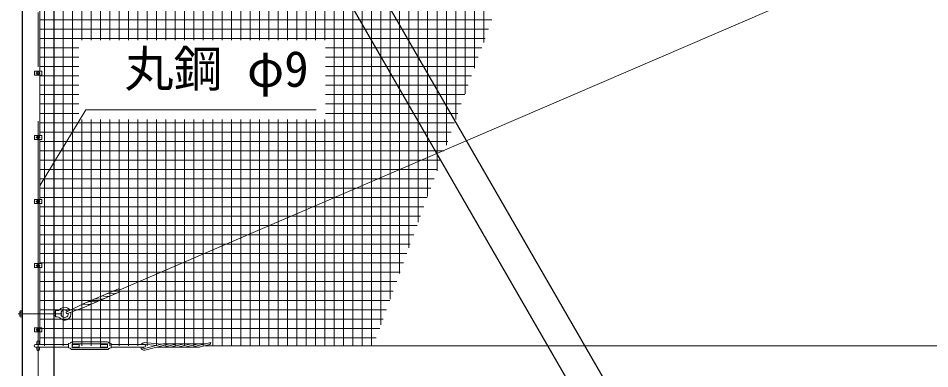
# Model space of a CAD drawing. Units: millimetres, scale not verified. Extents: x -14700 to 14700, y -10395 to 10395.
# Drawn here: x -11737 to -7471, y 835 to 2475 of the extents above; entities that cross this region are included whole.
import ezdxf
from ezdxf.enums import TextEntityAlignment as Align

# ---------------------------------------------------------------- set-up
doc = ezdxf.new("R2010")
doc.units = ezdxf.units.MM
doc.header["$LTSCALE"] = 40
doc.linetypes.add('USER1', pattern=[50.8, 31.75, -6.35, 6.35, -6.35])
for name, color, linetype, lineweight in [('0-1_D-STR1', 1, 'Continuous', 25), ('0-2_D-BMK', 2, 'USER1', 13), ('0-3_D-STR3', 3, 'Continuous', 13), ('0-A_D-STR-TXT', 7, 'Continuous', 13), ('0-B_D-STR2', 7, 'Continuous', 13)]:
    doc.layers.add(name, color=color, linetype=linetype, lineweight=lineweight)
doc.styles.add('ＭＳ ゴシック', font='')
doc.styles.get('ＭＳ ゴシック').set_extended_font_data('MS Gothic')

msp = doc.modelspace()

# ---------------------------------------------------------------- linework, layer by layer
at = {"layer": '0-1_D-STR1'}
msp.add_line((-8466.24, -429.67), (-11505.95, 4835.27), dxfattribs=at)
for points in [[(-11569.24, 5542.52), (-11719.24, 5542.52), (-11719.24, -1257.48), (-11569.24, -1257.48), (-11569.24, 4799.57)], [(-8316.24, -1257.48), (-8316.24, -389.48), (-11426.24, 4997.2)]]:
    msp.add_lwpolyline(points, dxfattribs=at)
at = {"layer": '0-2_D-BMK'}
for p, q in [((-11644.24, -1308.48), (-11644.24, 5593.52)), ((-11654.24, 2217.52), (-11634.24, 2217.52)), ((-11654.24, 1917.52), (-11634.24, 1917.52)), ((-11654.24, 1617.52), (-11634.24, 1617.52)), ((-11654.24, 1317.52), (-11634.24, 1317.52)), ((-11737.35, 1092.52), (-11532.84, 1092.52)), ((-11654.24, 1017.52), (-11634.24, 1017.52))]:
    msp.add_line(p, q, dxfattribs=at)
at = {"layer": '0-3_D-STR3'}
for p, q in [((-11265.09, 1202.36), (-2503.59, 4974.14)), ((-11635.74, 2227.02), (-11635.74, 2508.02)), ((-11661.44, 2227.02), (-11627.04, 2227.02)), ((-11661.44, 2227.02), (-11661.44, 2208.02)), ((-11650.74, 2221.27), (-11644.24, 2225.03)), ((-11650.74, 2213.77), (-11650.74, 2221.27)), ((-11644.24, 2225.03), (-11637.74, 2221.27)), ((-11637.74, 2221.27), (-11637.74, 2213.77)), ((-11627.04, 2227.02), (-11627.04, 2208.02)), ((-11661.44, 2208.02), (-11627.04, 2208.02)), ((-11644.24, 2210.02), (-11650.74, 2213.77)), ((-11637.74, 2213.77), (-11644.24, 2210.02)), ((-11635.74, 1927.02), (-11635.74, 2208.02)), ((-11661.44, 1927.02), (-11627.04, 1927.02)), ((-11661.44, 1927.02), (-11661.44, 1908.02)), ((-11650.74, 1921.27), (-11644.24, 1925.03)), ((-11650.74, 1913.77), (-11650.74, 1921.27)), ((-11644.24, 1925.03), (-11637.74, 1921.27)), ((-11637.74, 1921.27), (-11637.74, 1913.77)), ((-11627.04, 1927.02), (-11627.04, 1908.02)), ((-11661.44, 1908.02), (-11627.04, 1908.02)), ((-11644.24, 1910.02), (-11650.74, 1913.77)), ((-11637.74, 1913.77), (-11644.24, 1910.02)), ((-11635.74, 1627.02), (-11635.74, 1908.02)), ((-11661.44, 1627.02), (-11627.04, 1627.02)), ((-11661.44, 1627.02), (-11661.44, 1608.02)), ((-11650.74, 1621.27), (-11644.24, 1625.03)), ((-11650.74, 1613.77), (-11650.74, 1621.27)), ((-11644.24, 1625.03), (-11637.74, 1621.27)), ((-11637.74, 1621.27), (-11637.74, 1613.77)), ((-11627.04, 1627.02), (-11627.04, 1608.02)), ((-11661.44, 1608.02), (-11627.04, 1608.02)), ((-11644.24, 1610.02), (-11650.74, 1613.77)), ((-11637.74, 1613.77), (-11644.24, 1610.02)), ((-11635.74, 1327.02), (-11635.74, 1608.02)), ((-11661.44, 1327.02), (-11627.04, 1327.02)), ((-11661.44, 1327.02), (-11661.44, 1308.02)), ((-11650.74, 1321.27), (-11644.24, 1325.03)), ((-11644.24, 1325.03), (-11637.74, 1321.27)), ((-11627.04, 1327.02), (-11627.04, 1308.02)), ((-11661.44, 1308.02), (-11627.04, 1308.02)), ((-11650.74, 1313.77), (-11650.74, 1321.27)), ((-11644.24, 1310.02), (-11650.74, 1313.77)), ((-11637.74, 1313.77), (-11644.24, 1310.02)), ((-11637.74, 1321.27), (-11637.74, 1313.77)), ((-11635.74, 948.52), (-11635.74, 1308.02)), ((-11433.85, 1138.42), (-11268.52, 1209.6)), ((-11427.52, 1123.73), (-11262.19, 1194.9)), ((-11278.24, 1200.67), (-11263.7, 1198.96)), ((-11366.42, 1162.71), (-11351.27, 1160.93)), ((-11337.02, 1175.36), (-11321.88, 1173.58)), ((-11307.63, 1188.02), (-11292.48, 1186.24)), ((-11433.85, 1138.42), (-11510.08, 1101.8)), ((-11427.52, 1123.73), (-11506.52, 1093.53)), ((-11425.2, 1137.4), (-11410.05, 1135.62)), ((-11395.81, 1150.06), (-11380.66, 1148.28)), ((-11729.24, 1103.06), (-11729.24, 1082.06)), ((-11728.44, 1106.37), (-11719.24, 1106.37)), ((-11719.24, 1099.45), (-11728.44, 1099.45)), ((-11719.24, 1085.6), (-11728.44, 1085.6)), ((-11728.44, 1078.67), (-11719.24, 1078.67)), ((-11719.24, 1106.37), (-11719.24, 1078.67)), ((-11569.24, 1100.52), (-11562.24, 1100.52)), ((-11569.24, 1084.52), (-11562.24, 1084.52)), ((-11562.24, 1107.52), (-11562.24, 1077.52)), ((-11562.24, 1107.52), (-11554.69, 1107.03)), ((-11562.24, 1077.52), (-11554.69, 1078.01)), ((-11535.8, 1100.52), (-11535.8, 1084.52)), ((-11661.44, 1027.02), (-11627.04, 1027.02)), ((-11661.44, 1027.02), (-11661.44, 1008.02)), ((-11650.74, 1021.27), (-11644.24, 1025.03)), ((-11644.24, 1025.03), (-11637.74, 1021.27)), ((-11627.04, 1027.02), (-11627.04, 1008.02)), ((-11661.44, 1008.02), (-11627.04, 1008.02)), ((-11650.74, 1013.77), (-11650.74, 1021.27)), ((-11644.24, 1010.02), (-11650.74, 1013.77)), ((-11637.74, 1013.77), (-11644.24, 1010.02)), ((-11637.74, 1021.27), (-11637.74, 1013.77)), ((-11656.24, 948.52), (-11502.24, 948.52)), ((-11650.24, 959.52), (-11650.24, 948.52)), ((-11638.24, 959.52), (-11638.24, 948.52)), ((-11502.24, 952.52), (-11494.44, 954.19)), ((-11502.24, 932.52), (-11502.24, 952.52)), ((-11485.24, 935.02), (-11485.24, 950.02)), ((-11485.24, 948.52), (-11452.24, 948.52)), ((-11483.24, 960.52), (-11321.24, 960.52)), ((-11483.24, 952.02), (-11321.24, 952.02)), ((-11352.24, 936.52), (-11352.24, 948.52)), ((-11352.24, 948.52), (-11319.24, 948.52)), ((-11319.24, 935.02), (-11319.24, 950.02)), ((-11302.24, 948.52), (-11148.24, 948.52)), ((-11147.38, 949.88), (-11089.7, 943.89)), ((-11147.16, 957.9), (-11066.84, 949.56)), ((-11145.98, 929.94), (-11060.32, 951.18)), ((-11144.74, 922), (-11027.08, 951.18)), ((-10857.32, 952.06), (-11053.09, 952.06)), ((-11051.09, 936.98), (-10993.84, 951.18)), ((-11017.85, 936.98), (-10960.6, 951.18)), ((-10984.61, 936.98), (-10927.36, 951.18)), ((-10951.37, 936.98), (-10894.12, 951.18)), ((-10918.13, 936.98), (-10836.31, 957.27)), ((-10884.89, 936.98), (-10840.21, 948.06)), ((-10862.55, 942.52), (1155.76, 942.52)), ((-11656.24, 936.52), (-11502.24, 936.52)), ((-11650.24, 936.52), (-11650.24, 925.52)), ((-11638.24, 936.52), (-11638.24, 925.52)), ((-11502.24, 932.52), (-11494.44, 930.85)), ((-11483.24, 933.02), (-11321.24, 933.02)), ((-11483.24, 924.52), (-11321.24, 924.52)), ((-11352.24, 936.52), (-11319.24, 936.52)), ((-11302.24, 932.52), (-11310.04, 930.85)), ((-11302.24, 936.52), (-11148.24, 936.52)), ((-10891.17, 936.1), (-11087.89, 936.1))]:
    msp.add_line(p, q, dxfattribs=at)
for points in [[(-11485.24, 936.52), (-11452.24, 936.52), (-11452.24, 948.52)], [(-11302.24, 932.52), (-11302.24, 952.52), (-11310.04, 954.19)]]:
    msp.add_lwpolyline(points, dxfattribs=at)
for centre in [(-11644.24, 2217.52), (-11644.24, 1917.52), (-11644.24, 1617.52), (-11644.24, 1317.52), (-11644.24, 1017.52)]:
    msp.add_circle(centre, 6.25, dxfattribs=at)
for centre, radius, start, end in [((-11281.76, 1170.88), 30, 83.27089, 115.64169), ((-11368.95, 1157.65), 113.07, 19.23447, 27.34833), ((-11369.92, 1132.92), 30, 83.29125, 115.663), ((-11340.53, 1145.57), 30, 83.29125, 115.66315), ((-11347.76, 1190.72), 30, 263.2927, 293.29251), ((-11311.14, 1158.22), 30, 83.29125, 115.66205), ((-11318.37, 1203.38), 30, 263.29123, 293.29132), ((-11288.98, 1216.03), 30, 263.29123, 293.29132), ((-11553.78, 1121), 14, 266.2686, 319.66701), ((-11520.24, 1092.52), 30, 33.24564, 139.66701), ((-11520.24, 1092.52), 17.5, 38.73679, 152.79711), ((-11428.7, 1107.61), 30, 83.29269, 115.66315), ((-11399.31, 1120.26), 30, 83.29125, 115.66205), ((-11406.55, 1165.42), 30, 263.29123, 293.29132), ((-11377.15, 1178.07), 30, 263.29123, 293.29132), ((-11721.36, 1102.91), 7.88, 153.93467, 206.06533), ((-11698.87, 1092.52), 30.37, 166.82041, 193.17959), ((-11721.35, 1082.13), 7.89, 153.96929, 206.03071), ((-11553.78, 1064.04), 14, 40.33299, 93.7314), ((-11520.24, 1092.52), 30, 220.33299, 13.33767), ((-11520.24, 1092.52), 17.5, 207.20289, 7.84651), ((-11508.3, 1097.66), 4.5, 113.29335, 293.29335), ((-11656.24, 942.52), 6, 90, 270), ((-11644.24, 959.52), 6, 0, 180), ((-11495.28, 958.11), 4, 282.09925, 326.11888), ((-11483.24, 950.02), 10.5, 90, 146.11888), ((-11483.24, 950.02), 2, 90, 180), ((-11321.24, 950.02), 10.5, 33.88112, 90), ((-11321.24, 950.02), 2, 0, 90), ((-11309.2, 958.11), 4, 213.88112, 257.90075), ((-11146.36, 939.93), 18, 92.82496, 151.48944), ((-11146.36, 939.93), 10, 95.82544, 120.77566), ((-11148.24, 942.52), 6, 270, 90), ((-11053.09, 922.06), 30, 90, 103.92636), ((-11019.86, 922.06), 30, 90, 103.92636), ((-10986.62, 922.06), 30, 90, 103.92636), ((-10953.38, 922.06), 30, 90, 103.92636), ((-10920.14, 922.06), 30, 90, 103.92636), ((-10886.9, 922.06), 30, 90, 103.92636), ((-10903.58, 980.32), 71.11, 333.02173, 341.08588), ((-11644.24, 925.52), 6, 180, 0), ((-11495.28, 926.94), 4, 33.88112, 77.90075), ((-11483.24, 935.02), 10.5, 213.88112, 270), ((-11483.24, 935.02), 2, 180, 270), ((-11321.24, 935.02), 2, 270, 0), ((-11321.24, 935.02), 10.5, 270, 326.11888), ((-11309.2, 926.94), 4, 102.09925, 146.11888), ((-11146.36, 939.93), 18, 191.63319, 275.17572), ((-11146.36, 939.93), 10, 199.92759, 272.18972), ((-11058.31, 966.1), 30, 270, 283.92645), ((-11025.07, 966.1), 30, 270, 283.92645), ((-10991.83, 966.1), 30, 270, 283.92645), ((-10958.59, 966.1), 30, 270, 283.92645), ((-10925.35, 966.1), 30, 270, 283.92645), ((-10892.11, 966.1), 30, 270, 283.92645)]:
    msp.add_arc(centre, radius, start, end, dxfattribs=at)
at = {"layer": '0-A_D-STR-TXT'}
msp.add_lwpolyline([(-10342.97, 2047.12), (-11421.08, 2047.12), (-11634.7, 1693.84)], dxfattribs=at)
at = {"layer": '0-B_D-STR2'}
for p, q in [((-11614.81, 942.52), (-11614.81, 5442.52)), ((-11571.06, 942.52), (-11571.06, 5442.52)), ((-11527.31, 942.52), (-11527.31, 5442.52)), ((-11483.56, 942.52), (-11483.56, 5442.52)), ((-11439.81, 2371.8), (-11439.81, 5442.52)), ((-11396.06, 2371.8), (-11396.06, 5442.52)), ((-11352.31, 2371.8), (-11352.31, 5442.52)), ((-11308.56, 2371.8), (-11308.56, 5442.52)), ((-11264.81, 2371.8), (-11264.81, 5442.52)), ((-11221.06, 2371.8), (-11221.06, 5442.52)), ((-11177.31, 2371.8), (-11177.31, 5442.52)), ((-11133.56, 2371.8), (-11133.56, 5442.52)), ((-11089.81, 2371.8), (-11089.81, 5442.52)), ((-11046.06, 2371.8), (-11046.06, 5442.52)), ((-11002.31, 2371.8), (-11002.31, 5442.52)), ((-10958.56, 2371.8), (-10958.56, 5442.52)), ((-10914.81, 2371.8), (-10914.81, 5442.52)), ((-10871.06, 2371.8), (-10871.06, 5442.52)), ((-10827.31, 2371.8), (-10827.31, 5442.52)), ((-10783.56, 2371.8), (-10783.56, 5442.52)), ((-10739.81, 2371.8), (-10739.81, 5442.52)), ((-10696.06, 2371.8), (-10696.06, 5442.52)), ((-10652.31, 2371.8), (-10652.31, 5442.52)), ((-10608.56, 2371.8), (-10608.56, 5442.52)), ((-10564.81, 2371.8), (-10564.81, 5442.52)), ((-10521.06, 2371.8), (-10521.06, 5442.52)), ((-10477.31, 2371.8), (-10477.31, 5442.52)), ((-10433.56, 2371.8), (-10433.56, 5442.52)), ((-10389.81, 2371.8), (-10389.81, 5442.52)), ((-10346.06, 2371.8), (-10346.06, 5442.52)), ((-10302.31, 2371.8), (-10302.31, 5442.52)), ((-10258.56, 942.52), (-10258.56, 5442.52)), ((-10214.81, 942.52), (-10214.81, 5442.52)), ((-10171.06, 942.52), (-10171.06, 5442.52)), ((-10127.31, 942.52), (-10127.31, 5442.52)), ((-10083.56, 942.52), (-10083.56, 5442.52)), ((-10039.81, 1039.86), (-10039.81, 5442.52)), ((-9996.06, 1160.06), (-9996.06, 5442.52)), ((-9952.31, 1280.26), (-9952.31, 5442.52)), ((-9908.56, 1400.46), (-9908.56, 5442.52)), ((-9864.81, 1520.67), (-9864.81, 5442.52)), ((-9821.06, 1640.87), (-9821.06, 5442.52)), ((-9777.31, 1761.07), (-9777.31, 5442.52)), ((-9733.56, 1881.27), (-9733.56, 5442.52)), ((-9689.81, 2001.47), (-9689.81, 5442.52)), ((-9646.06, 2121.68), (-9646.06, 5442.52)), ((-9602.31, 2241.88), (-9602.31, 5442.52)), ((-9558.56, 2362.08), (-9558.56, 5442.52)), ((-11635.74, 2467.5), (-9520.19, 2467.5)), ((-11635.74, 2423.75), (-9536.12, 2423.75)), ((-11635.74, 2380), (-9552.04, 2380)), ((-11635.74, 2336.25), (-11454.41, 2336.25)), ((-10298.7, 2336.25), (-9567.96, 2336.25)), ((-11635.74, 2292.5), (-11454.41, 2292.5)), ((-10298.7, 2292.5), (-9583.89, 2292.5)), ((-11635.74, 2248.75), (-11454.41, 2248.75)), ((-10298.7, 2248.75), (-9599.81, 2248.75)), ((-11635.74, 2205), (-11454.41, 2205)), ((-10298.7, 2205), (-9615.73, 2205)), ((-11635.74, 2161.25), (-11454.41, 2161.25)), ((-10298.7, 2161.25), (-9631.66, 2161.25)), ((-11635.74, 2117.5), (-11454.41, 2117.5)), ((-10298.7, 2117.5), (-9647.58, 2117.5)), ((-11635.74, 2073.75), (-11454.41, 2073.75)), ((-10298.7, 2073.75), (-9663.51, 2073.75)), ((-11635.74, 2030), (-11454.41, 2030)), ((-10298.7, 2030), (-9679.43, 2030)), ((-11635.74, 1986.25), (-9695.35, 1986.25)), ((-11439.81, 942.52), (-11439.81, 2000.49)), ((-11396.06, 942.52), (-11396.06, 2000.49)), ((-11352.31, 942.52), (-11352.31, 2000.49)), ((-11308.56, 942.52), (-11308.56, 2000.49)), ((-11264.81, 942.52), (-11264.81, 2000.49)), ((-11221.06, 942.52), (-11221.06, 2000.49)), ((-11177.31, 942.52), (-11177.31, 2000.49)), ((-11133.56, 942.52), (-11133.56, 2000.49)), ((-11089.81, 942.52), (-11089.81, 2000.49)), ((-11046.06, 942.52), (-11046.06, 2000.49)), ((-11002.31, 942.52), (-11002.31, 2000.49)), ((-10958.56, 942.52), (-10958.56, 2000.49)), ((-10914.81, 942.52), (-10914.81, 2000.49)), ((-10871.06, 942.52), (-10871.06, 2000.49)), ((-10827.31, 942.52), (-10827.31, 2000.49)), ((-10783.56, 942.52), (-10783.56, 2000.49)), ((-10739.81, 942.52), (-10739.81, 2000.49)), ((-10696.06, 942.52), (-10696.06, 2000.49)), ((-10652.31, 942.52), (-10652.31, 2000.49)), ((-10608.56, 942.52), (-10608.56, 2000.49)), ((-10564.81, 942.52), (-10564.81, 2000.49)), ((-10521.06, 942.52), (-10521.06, 2000.49)), ((-10477.31, 942.52), (-10477.31, 2000.49)), ((-10433.56, 942.52), (-10433.56, 2000.49)), ((-10389.81, 942.52), (-10389.81, 2000.49)), ((-10346.06, 942.52), (-10346.06, 2000.49)), ((-10302.31, 942.52), (-10302.31, 2000.49)), ((-11635.74, 1942.5), (-9711.28, 1942.5)), ((-11635.74, 1898.75), (-9727.2, 1898.75)), ((-11635.74, 1855), (-9743.12, 1855)), ((-11635.74, 1811.25), (-9759.05, 1811.25)), ((-11635.74, 1767.5), (-9774.97, 1767.5)), ((-11635.74, 1723.75), (-9790.9, 1723.75)), ((-11635.74, 1680), (-9806.82, 1680)), ((-11635.74, 1636.25), (-9822.74, 1636.25)), ((-11635.74, 1592.5), (-9838.67, 1592.5)), ((-11635.74, 1548.75), (-9854.59, 1548.75)), ((-11635.74, 1505), (-9870.51, 1505)), ((-11635.74, 1461.25), (-9886.44, 1461.25)), ((-11635.74, 1417.5), (-9902.36, 1417.5)), ((-11635.74, 1373.75), (-9918.28, 1373.75)), ((-11635.74, 1330), (-9934.21, 1330)), ((-11635.74, 1286.25), (-9950.13, 1286.25)), ((-11635.74, 1242.5), (-9966.06, 1242.5)), ((-11635.74, 1198.75), (-9981.98, 1198.75)), ((-11635.74, 1155), (-9997.9, 1155)), ((-11635.74, 1111.25), (-10013.83, 1111.25)), ((-11635.74, 1067.5), (-10029.75, 1067.5)), ((-11635.74, 1023.75), (-10045.67, 1023.75)), ((-11635.74, 980), (-10061.6, 980))]:
    msp.add_line(p, q, dxfattribs=at)

# ---------------------------------------------------------------- texts
at = {"layer": '0-A_D-STR-TXT', "style": 'ＭＳ ゴシック'}
msp.add_text('丸鋼 φ9', height=168.3, dxfattribs=at).set_placement((-11240.18, 2103.61), align=Align.BOTTOM_LEFT)

doc.saveas('drawing.dxf')
